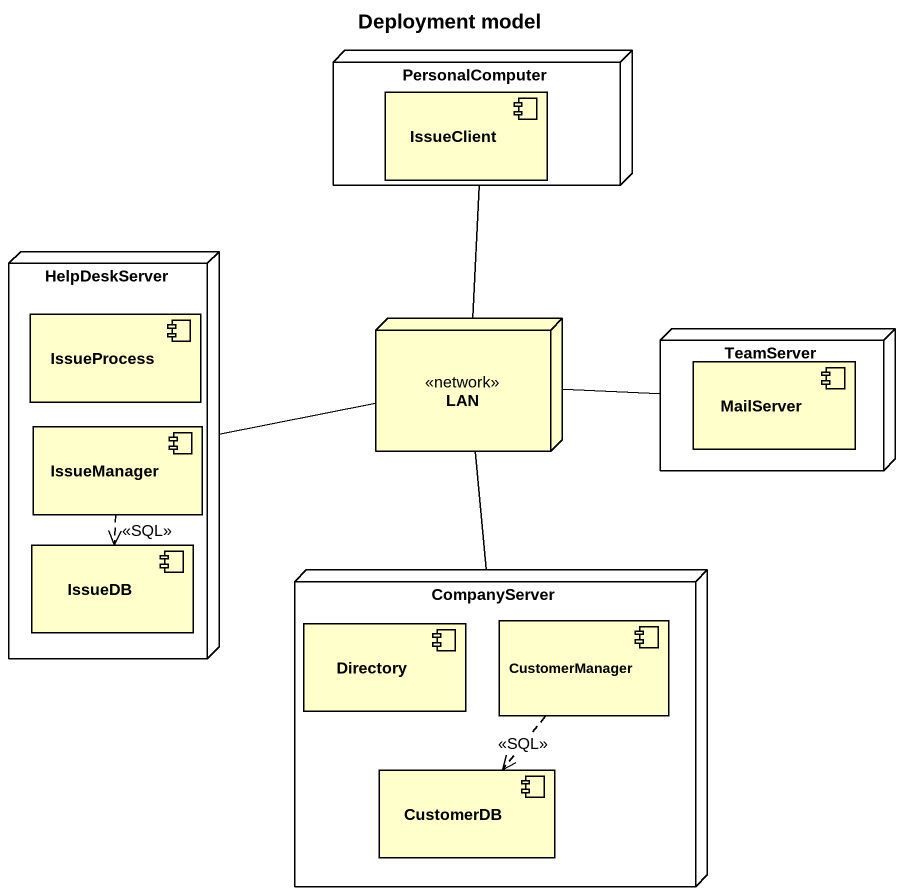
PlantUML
@startuml
title Deployment model
node PersonalComputer {
  component IssueClient
}
node HelpDeskServer {
  component IssueProcess
  component IssueManager
  component IssueDB
}
node LAN <<network>>
node TeamServer {
  component MailServer
}
node CompanyServer {
  component Directory
  component CustomerManager
  component CustomerDB
}
PersonalComputer -- LAN
LAN -left- HelpDeskServer
LAN -right- TeamServer
LAN -- CompanyServer
IssueManager ..> IssueDB : <<SQL>>
CustomerManager ..> CustomerDB : <<SQL>>
@enduml
